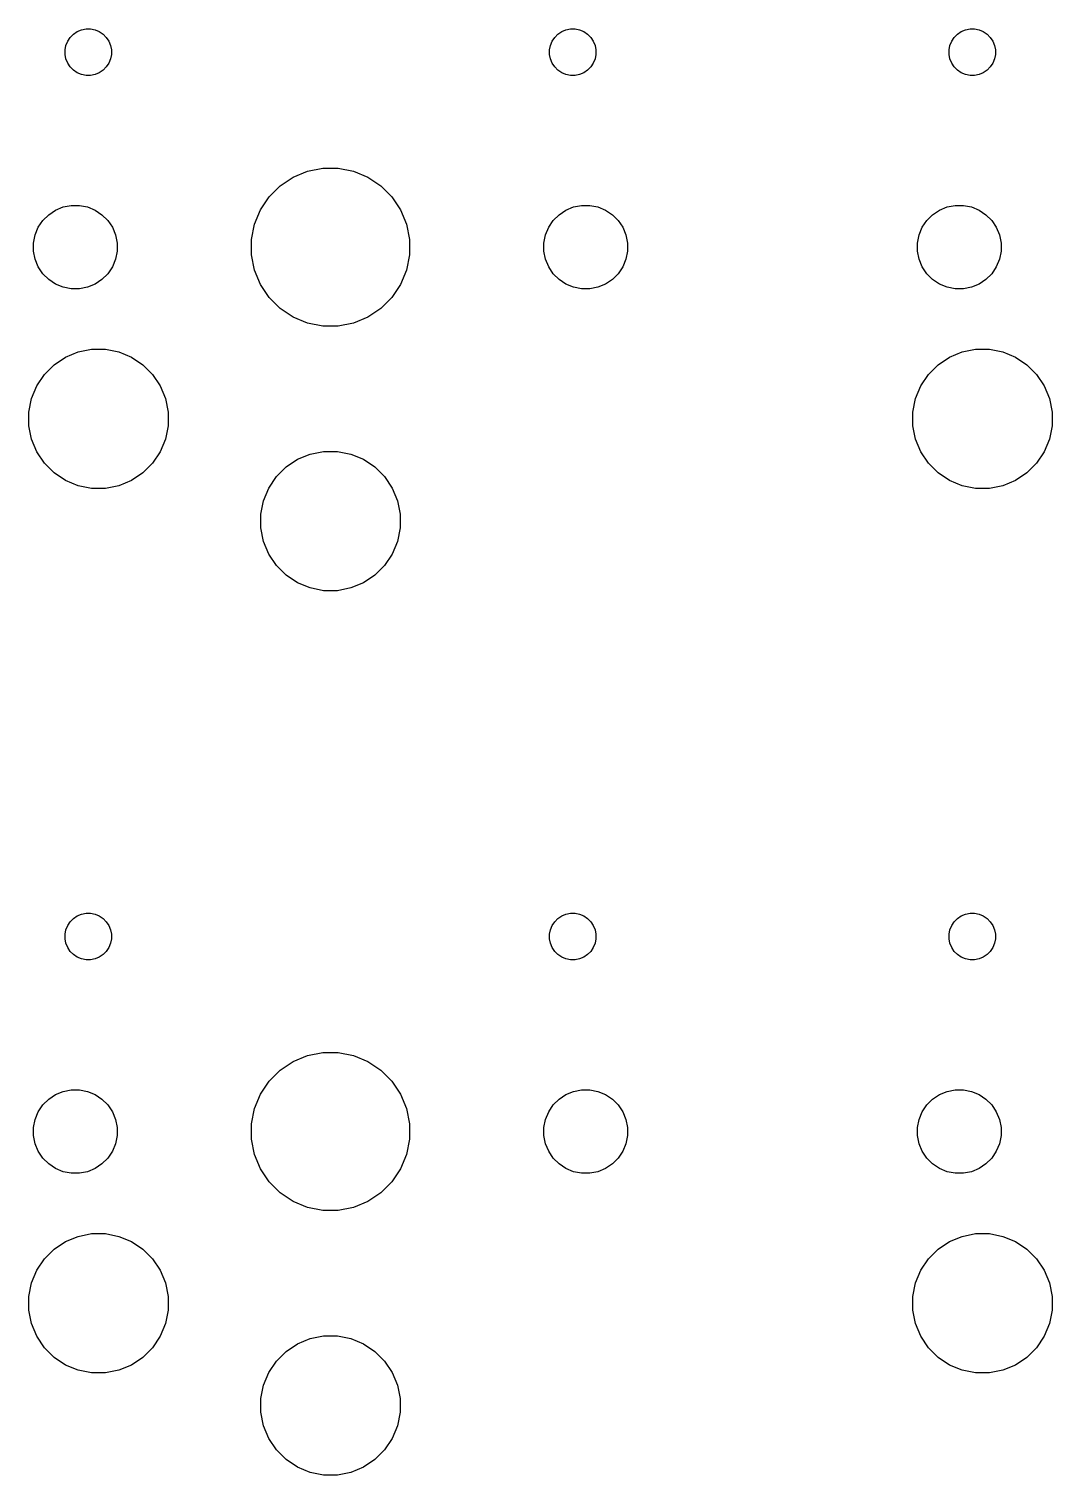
# Model space of a CAD drawing. Extents: x 33 to 239, y -107 to -23.
# Drawn here: x 187.95 to 210, y -106.85 to -75.7 of the extents above; entities that cross this region are included whole.
import ezdxf

# ---------------------------------------------------------------- set-up
doc = ezdxf.new("R2010")
doc.units = 0
doc.layers.add('BLACK', color=7, linetype='CONTINUOUS')

msp = doc.modelspace()

# ---------------------------------------------------------------- linework, layer by layer
at = {"layer": 'BLACK', "linetype": 'CONTINUOUS'}
for p, q in [((188.749, -76.0542), (188.787, -75.9632)), ((188.787, -75.9632), (188.842, -75.8813)), ((188.842, -75.8813), (188.911, -75.8116)), ((188.911, -75.8116), (188.993, -75.7569)), ((188.993, -75.7569), (189.084, -75.7192)), ((189.084, -75.7192), (189.181, -75.7)), ((189.181, -75.7), (189.279, -75.7)), ((189.279, -75.7), (189.376, -75.7192)), ((189.376, -75.7192), (189.467, -75.7569)), ((189.467, -75.7569), (189.549, -75.8116)), ((189.549, -75.8116), (189.618, -75.8813)), ((189.618, -75.8813), (189.673, -75.9632)), ((189.673, -75.9632), (189.711, -76.0542)), ((199.189, -76.0542), (199.227, -75.9632)), ((199.227, -75.9632), (199.282, -75.8813)), ((199.282, -75.8813), (199.351, -75.8116)), ((199.351, -75.8116), (199.433, -75.7569)), ((199.433, -75.7569), (199.524, -75.7192)), ((199.524, -75.7192), (199.621, -75.7)), ((199.621, -75.7), (199.719, -75.7)), ((199.719, -75.7), (199.816, -75.7192)), ((199.816, -75.7192), (199.907, -75.7569)), ((199.907, -75.7569), (199.989, -75.8116)), ((199.989, -75.8116), (200.058, -75.8813)), ((200.058, -75.8813), (200.113, -75.9632)), ((200.113, -75.9632), (200.151, -76.0542)), ((207.799, -76.0542), (207.837, -75.9632)), ((207.837, -75.9632), (207.892, -75.8813)), ((207.892, -75.8813), (207.961, -75.8116)), ((207.961, -75.8116), (208.043, -75.7569)), ((208.043, -75.7569), (208.134, -75.7192)), ((208.134, -75.7192), (208.231, -75.7)), ((208.231, -75.7), (208.329, -75.7)), ((208.329, -75.7), (208.426, -75.7192)), ((208.426, -75.7192), (208.517, -75.7569)), ((208.517, -75.7569), (208.599, -75.8116)), ((208.599, -75.8116), (208.668, -75.8813)), ((208.668, -75.8813), (208.723, -75.9632)), ((208.723, -75.9632), (208.761, -76.0542)), ((188.73, -76.1508), (188.749, -76.0542)), ((188.73, -76.2492), (188.73, -76.1508)), ((188.749, -76.3458), (188.73, -76.2492)), ((189.711, -76.0542), (189.73, -76.1508)), ((189.73, -76.2492), (189.711, -76.3458)), ((189.73, -76.1508), (189.73, -76.2492)), ((199.17, -76.1508), (199.189, -76.0542)), ((199.17, -76.2492), (199.17, -76.1508)), ((199.189, -76.3458), (199.17, -76.2492)), ((200.151, -76.0542), (200.17, -76.1508)), ((200.17, -76.2492), (200.151, -76.3458)), ((200.17, -76.1508), (200.17, -76.2492)), ((207.78, -76.1508), (207.799, -76.0542)), ((207.78, -76.2492), (207.78, -76.1508)), ((207.799, -76.3458), (207.78, -76.2492)), ((208.761, -76.0542), (208.78, -76.1508)), ((208.78, -76.2492), (208.761, -76.3458)), ((208.78, -76.1508), (208.78, -76.2492)), ((188.787, -76.4368), (188.749, -76.3458)), ((188.842, -76.5187), (188.787, -76.4368)), ((188.911, -76.5884), (188.842, -76.5187)), ((188.993, -76.6431), (188.911, -76.5884)), ((189.549, -76.5884), (189.467, -76.6431)), ((189.618, -76.5187), (189.549, -76.5884)), ((189.673, -76.4368), (189.618, -76.5187)), ((189.711, -76.3458), (189.673, -76.4368)), ((199.227, -76.4368), (199.189, -76.3458)), ((199.282, -76.5187), (199.227, -76.4368)), ((199.351, -76.5884), (199.282, -76.5187)), ((199.433, -76.6431), (199.351, -76.5884)), ((199.989, -76.5884), (199.907, -76.6431)), ((200.058, -76.5187), (199.989, -76.5884)), ((200.113, -76.4368), (200.058, -76.5187)), ((200.151, -76.3458), (200.113, -76.4368)), ((207.837, -76.4368), (207.799, -76.3458)), ((207.892, -76.5187), (207.837, -76.4368)), ((207.961, -76.5884), (207.892, -76.5187)), ((208.043, -76.6431), (207.961, -76.5884)), ((208.599, -76.5884), (208.517, -76.6431)), ((208.668, -76.5187), (208.599, -76.5884)), ((208.723, -76.4368), (208.668, -76.5187)), ((208.761, -76.3458), (208.723, -76.4368)), ((189.084, -76.6808), (188.993, -76.6431)), ((189.181, -76.7), (189.084, -76.6808)), ((189.279, -76.7), (189.181, -76.7)), ((189.376, -76.6808), (189.279, -76.7)), ((189.467, -76.6431), (189.376, -76.6808)), ((199.524, -76.6808), (199.433, -76.6431)), ((199.621, -76.7), (199.524, -76.6808)), ((199.719, -76.7), (199.621, -76.7)), ((199.816, -76.6808), (199.719, -76.7)), ((199.907, -76.6431), (199.816, -76.6808)), ((208.134, -76.6808), (208.043, -76.6431)), ((208.231, -76.7), (208.134, -76.6808)), ((208.329, -76.7), (208.231, -76.7)), ((208.426, -76.6808), (208.329, -76.7)), ((208.517, -76.6431), (208.426, -76.6808)), ((193.645, -78.8935), (193.954, -78.7653)), ((193.954, -78.7653), (194.283, -78.7)), ((194.283, -78.7), (194.617, -78.7)), ((194.617, -78.7), (194.946, -78.7653)), ((194.946, -78.7653), (195.255, -78.8935)), ((193.13, -79.3163), (193.366, -79.0795)), ((193.366, -79.0795), (193.645, -78.8935)), ((195.255, -78.8935), (195.534, -79.0795)), ((195.534, -79.0795), (195.77, -79.3163)), ((192.943, -79.5947), (193.13, -79.3163)), ((195.77, -79.3163), (195.957, -79.5947)), ((188.251, -79.8263), (188.376, -79.7009)), ((188.376, -79.7009), (188.524, -79.6024)), ((188.524, -79.6024), (188.687, -79.5346)), ((188.687, -79.5346), (188.861, -79.5)), ((188.861, -79.5), (189.039, -79.5)), ((189.039, -79.5), (189.213, -79.5346)), ((189.213, -79.5346), (189.376, -79.6024)), ((189.376, -79.6024), (189.524, -79.7009)), ((189.524, -79.7009), (189.649, -79.8263)), ((192.815, -79.9041), (192.943, -79.5947)), ((195.957, -79.5947), (196.085, -79.9041)), ((199.251, -79.8263), (199.376, -79.7009)), ((199.376, -79.7009), (199.524, -79.6024)), ((199.524, -79.6024), (199.687, -79.5346)), ((199.687, -79.5346), (199.861, -79.5)), ((199.861, -79.5), (200.039, -79.5)), ((200.039, -79.5), (200.213, -79.5346)), ((200.213, -79.5346), (200.376, -79.6024)), ((200.376, -79.6024), (200.524, -79.7009)), ((200.524, -79.7009), (200.649, -79.8263)), ((207.301, -79.8263), (207.426, -79.7009)), ((207.426, -79.7009), (207.574, -79.6024)), ((207.574, -79.6024), (207.737, -79.5346)), ((207.737, -79.5346), (207.911, -79.5)), ((207.911, -79.5), (208.089, -79.5)), ((208.089, -79.5), (208.263, -79.5346)), ((208.263, -79.5346), (208.426, -79.6024)), ((208.426, -79.6024), (208.574, -79.7009)), ((208.574, -79.7009), (208.699, -79.8263)), ((188.085, -80.1375), (188.152, -79.9737)), ((188.152, -79.9737), (188.251, -79.8263)), ((189.649, -79.8263), (189.748, -79.9737)), ((189.748, -79.9737), (189.815, -80.1375)), ((192.75, -80.2326), (192.815, -79.9041)), ((196.085, -79.9041), (196.15, -80.2326)), ((199.085, -80.1375), (199.152, -79.9737)), ((199.152, -79.9737), (199.251, -79.8263)), ((200.649, -79.8263), (200.748, -79.9737)), ((200.748, -79.9737), (200.815, -80.1375)), ((207.135, -80.1375), (207.202, -79.9737)), ((207.202, -79.9737), (207.301, -79.8263)), ((208.699, -79.8263), (208.798, -79.9737)), ((208.798, -79.9737), (208.865, -80.1375)), ((188.05, -80.3114), (188.085, -80.1375)), ((188.05, -80.4886), (188.05, -80.3114)), ((189.815, -80.1375), (189.85, -80.3114)), ((189.85, -80.3114), (189.85, -80.4886)), ((192.75, -80.5674), (192.75, -80.2326)), ((196.15, -80.2326), (196.15, -80.5674)), ((199.05, -80.3114), (199.085, -80.1375)), ((199.05, -80.4886), (199.05, -80.3114)), ((200.815, -80.1375), (200.85, -80.3114)), ((200.85, -80.3114), (200.85, -80.4886)), ((207.1, -80.3114), (207.135, -80.1375)), ((207.1, -80.4886), (207.1, -80.3114)), ((208.865, -80.1375), (208.9, -80.3114)), ((208.9, -80.3114), (208.9, -80.4886)), ((188.085, -80.6625), (188.05, -80.4886)), ((188.152, -80.8263), (188.085, -80.6625)), ((189.815, -80.6625), (189.748, -80.8263)), ((189.85, -80.4886), (189.815, -80.6625)), ((192.815, -80.8959), (192.75, -80.5674)), ((196.15, -80.5674), (196.085, -80.8959)), ((199.085, -80.6625), (199.05, -80.4886)), ((199.152, -80.8263), (199.085, -80.6625)), ((200.815, -80.6625), (200.748, -80.8263)), ((200.85, -80.4886), (200.815, -80.6625)), ((207.135, -80.6625), (207.1, -80.4886)), ((207.202, -80.8263), (207.135, -80.6625)), ((208.865, -80.6625), (208.798, -80.8263)), ((208.9, -80.4886), (208.865, -80.6625)), ((188.251, -80.9737), (188.152, -80.8263)), ((188.376, -81.0991), (188.251, -80.9737)), ((189.649, -80.9737), (189.524, -81.0991)), ((189.748, -80.8263), (189.649, -80.9737)), ((192.943, -81.2053), (192.815, -80.8959)), ((196.085, -80.8959), (195.957, -81.2053)), ((199.251, -80.9737), (199.152, -80.8263)), ((199.376, -81.0991), (199.251, -80.9737)), ((200.649, -80.9737), (200.524, -81.0991)), ((200.748, -80.8263), (200.649, -80.9737)), ((207.301, -80.9737), (207.202, -80.8263)), ((207.426, -81.0991), (207.301, -80.9737)), ((208.699, -80.9737), (208.574, -81.0991)), ((208.798, -80.8263), (208.699, -80.9737)), ((188.524, -81.1976), (188.376, -81.0991)), ((188.687, -81.2654), (188.524, -81.1976)), ((188.861, -81.3), (188.687, -81.2654)), ((189.039, -81.3), (188.861, -81.3)), ((189.213, -81.2654), (189.039, -81.3)), ((189.376, -81.1976), (189.213, -81.2654)), ((189.524, -81.0991), (189.376, -81.1976)), ((193.13, -81.4837), (192.943, -81.2053)), ((195.957, -81.2053), (195.77, -81.4837)), ((199.524, -81.1976), (199.376, -81.0991)), ((199.687, -81.2654), (199.524, -81.1976)), ((199.861, -81.3), (199.687, -81.2654)), ((200.039, -81.3), (199.861, -81.3)), ((200.213, -81.2654), (200.039, -81.3)), ((200.376, -81.1976), (200.213, -81.2654)), ((200.524, -81.0991), (200.376, -81.1976)), ((207.574, -81.1976), (207.426, -81.0991)), ((207.737, -81.2654), (207.574, -81.1976)), ((207.911, -81.3), (207.737, -81.2654)), ((208.089, -81.3), (207.911, -81.3)), ((208.263, -81.2654), (208.089, -81.3)), ((208.426, -81.1976), (208.263, -81.2654)), ((208.574, -81.0991), (208.426, -81.1976)), ((193.366, -81.7205), (193.13, -81.4837)), ((195.77, -81.4837), (195.534, -81.7205)), ((193.645, -81.9065), (193.366, -81.7205)), ((193.954, -82.0347), (193.645, -81.9065)), ((195.255, -81.9065), (194.946, -82.0347)), ((195.534, -81.7205), (195.255, -81.9065)), ((194.283, -82.1), (193.954, -82.0347)), ((194.617, -82.1), (194.283, -82.1)), ((194.946, -82.0347), (194.617, -82.1)), ((188.494, -82.9349), (188.739, -82.7707)), ((188.739, -82.7707), (189.012, -82.6576)), ((189.012, -82.6576), (189.302, -82.6)), ((189.302, -82.6), (189.598, -82.6)), ((189.598, -82.6), (189.888, -82.6576)), ((189.888, -82.6576), (190.161, -82.7707)), ((190.161, -82.7707), (190.406, -82.9349)), ((207.544, -82.9349), (207.789, -82.7707)), ((207.789, -82.7707), (208.062, -82.6576)), ((208.062, -82.6576), (208.352, -82.6)), ((208.352, -82.6), (208.648, -82.6)), ((208.648, -82.6), (208.938, -82.6576)), ((208.938, -82.6576), (209.211, -82.7707)), ((209.211, -82.7707), (209.456, -82.9349)), ((188.121, -83.3895), (188.285, -83.1438)), ((188.285, -83.1438), (188.494, -82.9349)), ((190.406, -82.9349), (190.615, -83.1438)), ((190.615, -83.1438), (190.779, -83.3895)), ((207.171, -83.3895), (207.335, -83.1438)), ((207.335, -83.1438), (207.544, -82.9349)), ((209.456, -82.9349), (209.665, -83.1438)), ((209.665, -83.1438), (209.829, -83.3895)), ((188.008, -83.6625), (188.121, -83.3895)), ((190.779, -83.3895), (190.892, -83.6625)), ((207.058, -83.6625), (207.171, -83.3895)), ((209.829, -83.3895), (209.942, -83.6625)), ((187.95, -83.9523), (188.008, -83.6625)), ((190.892, -83.6625), (190.95, -83.9523)), ((207, -83.9523), (207.058, -83.6625)), ((209.942, -83.6625), (210, -83.9523)), ((187.95, -84.2477), (187.95, -83.9523)), ((190.95, -83.9523), (190.95, -84.2477)), ((207, -84.2477), (207, -83.9523)), ((210, -83.9523), (210, -84.2477)), ((188.008, -84.5375), (187.95, -84.2477)), ((190.95, -84.2477), (190.892, -84.5375)), ((207.058, -84.5375), (207, -84.2477)), ((210, -84.2477), (209.942, -84.5375)), ((188.121, -84.8105), (188.008, -84.5375)), ((190.892, -84.5375), (190.779, -84.8105)), ((207.171, -84.8105), (207.058, -84.5375)), ((209.942, -84.5375), (209.829, -84.8105)), ((188.285, -85.0562), (188.121, -84.8105)), ((190.779, -84.8105), (190.615, -85.0562)), ((193.494, -85.1349), (193.739, -84.9707)), ((193.739, -84.9707), (194.012, -84.8576)), ((194.012, -84.8576), (194.302, -84.8)), ((194.302, -84.8), (194.598, -84.8)), ((194.598, -84.8), (194.888, -84.8576)), ((194.888, -84.8576), (195.161, -84.9707)), ((195.161, -84.9707), (195.406, -85.1349)), ((207.335, -85.0562), (207.171, -84.8105)), ((209.829, -84.8105), (209.665, -85.0562)), ((188.494, -85.2651), (188.285, -85.0562)), ((188.739, -85.4293), (188.494, -85.2651)), ((190.406, -85.2651), (190.161, -85.4293)), ((190.615, -85.0562), (190.406, -85.2651)), ((193.121, -85.5895), (193.285, -85.3438)), ((193.285, -85.3438), (193.494, -85.1349)), ((195.406, -85.1349), (195.615, -85.3438)), ((195.615, -85.3438), (195.779, -85.5895)), ((207.544, -85.2651), (207.335, -85.0562)), ((207.789, -85.4293), (207.544, -85.2651)), ((209.456, -85.2651), (209.211, -85.4293)), ((209.665, -85.0562), (209.456, -85.2651)), ((189.012, -85.5424), (188.739, -85.4293)), ((189.302, -85.6), (189.012, -85.5424)), ((189.598, -85.6), (189.302, -85.6)), ((189.888, -85.5424), (189.598, -85.6)), ((190.161, -85.4293), (189.888, -85.5424)), ((193.008, -85.8625), (193.121, -85.5895)), ((195.779, -85.5895), (195.892, -85.8625)), ((208.062, -85.5424), (207.789, -85.4293)), ((208.352, -85.6), (208.062, -85.5424)), ((208.648, -85.6), (208.352, -85.6)), ((208.938, -85.5424), (208.648, -85.6)), ((209.211, -85.4293), (208.938, -85.5424)), ((192.95, -86.1523), (193.008, -85.8625)), ((195.892, -85.8625), (195.95, -86.1523)), ((192.95, -86.4477), (192.95, -86.1523)), ((195.95, -86.1523), (195.95, -86.4477)), ((193.008, -86.7375), (192.95, -86.4477)), ((195.95, -86.4477), (195.892, -86.7375)), ((193.121, -87.0105), (193.008, -86.7375)), ((195.892, -86.7375), (195.779, -87.0105)), ((193.285, -87.2562), (193.121, -87.0105)), ((195.779, -87.0105), (195.615, -87.2562)), ((193.494, -87.4651), (193.285, -87.2562)), ((193.739, -87.6293), (193.494, -87.4651)), ((195.406, -87.4651), (195.161, -87.6293)), ((195.615, -87.2562), (195.406, -87.4651)), ((194.012, -87.7424), (193.739, -87.6293)), ((194.302, -87.8), (194.012, -87.7424)), ((194.598, -87.8), (194.302, -87.8)), ((194.888, -87.7424), (194.598, -87.8)), ((195.161, -87.6293), (194.888, -87.7424)), ((188.787, -95.0132), (188.842, -94.9313)), ((188.842, -94.9313), (188.911, -94.8616)), ((188.911, -94.8616), (188.993, -94.8069)), ((188.993, -94.8069), (189.084, -94.7692)), ((189.084, -94.7692), (189.181, -94.75)), ((189.181, -94.75), (189.279, -94.75)), ((189.279, -94.75), (189.376, -94.7692)), ((189.376, -94.7692), (189.467, -94.8069)), ((189.467, -94.8069), (189.549, -94.8616)), ((189.549, -94.8616), (189.618, -94.9313)), ((189.618, -94.9313), (189.673, -95.0132)), ((199.227, -95.0132), (199.282, -94.9313)), ((199.282, -94.9313), (199.351, -94.8616)), ((199.351, -94.8616), (199.433, -94.8069)), ((199.433, -94.8069), (199.524, -94.7692)), ((199.524, -94.7692), (199.621, -94.75)), ((199.621, -94.75), (199.719, -94.75)), ((199.719, -94.75), (199.816, -94.7692)), ((199.816, -94.7692), (199.907, -94.8069)), ((199.907, -94.8069), (199.989, -94.8616)), ((199.989, -94.8616), (200.058, -94.9313)), ((200.058, -94.9313), (200.113, -95.0132)), ((207.837, -95.0132), (207.892, -94.9313)), ((207.892, -94.9313), (207.961, -94.8616)), ((207.961, -94.8616), (208.043, -94.8069)), ((208.043, -94.8069), (208.134, -94.7692)), ((208.134, -94.7692), (208.231, -94.75)), ((208.231, -94.75), (208.329, -94.75)), ((208.329, -94.75), (208.426, -94.7692)), ((208.426, -94.7692), (208.517, -94.8069)), ((208.517, -94.8069), (208.599, -94.8616)), ((208.599, -94.8616), (208.668, -94.9313)), ((208.668, -94.9313), (208.723, -95.0132)), ((188.73, -95.2008), (188.749, -95.1042)), ((188.73, -95.2992), (188.73, -95.2008)), ((188.749, -95.3958), (188.73, -95.2992)), ((188.749, -95.1042), (188.787, -95.0132)), ((189.673, -95.0132), (189.711, -95.1042)), ((189.711, -95.1042), (189.73, -95.2008)), ((189.73, -95.2992), (189.711, -95.3958)), ((189.73, -95.2008), (189.73, -95.2992)), ((199.17, -95.2008), (199.189, -95.1042)), ((199.17, -95.2992), (199.17, -95.2008)), ((199.189, -95.3958), (199.17, -95.2992)), ((199.189, -95.1042), (199.227, -95.0132)), ((200.113, -95.0132), (200.151, -95.1042)), ((200.151, -95.1042), (200.17, -95.2008)), ((200.17, -95.2992), (200.151, -95.3958)), ((200.17, -95.2008), (200.17, -95.2992)), ((207.78, -95.2008), (207.799, -95.1042)), ((207.78, -95.2992), (207.78, -95.2008)), ((207.799, -95.3958), (207.78, -95.2992)), ((207.799, -95.1042), (207.837, -95.0132)), ((208.723, -95.0132), (208.761, -95.1042)), ((208.761, -95.1042), (208.78, -95.2008)), ((208.78, -95.2992), (208.761, -95.3958)), ((208.78, -95.2008), (208.78, -95.2992)), ((188.787, -95.4868), (188.749, -95.3958)), ((188.842, -95.5687), (188.787, -95.4868)), ((188.911, -95.6384), (188.842, -95.5687)), ((189.618, -95.5687), (189.549, -95.6384)), ((189.673, -95.4868), (189.618, -95.5687)), ((189.711, -95.3958), (189.673, -95.4868)), ((199.227, -95.4868), (199.189, -95.3958)), ((199.282, -95.5687), (199.227, -95.4868)), ((199.351, -95.6384), (199.282, -95.5687)), ((200.058, -95.5687), (199.989, -95.6384)), ((200.113, -95.4868), (200.058, -95.5687)), ((200.151, -95.3958), (200.113, -95.4868)), ((207.837, -95.4868), (207.799, -95.3958)), ((207.892, -95.5687), (207.837, -95.4868)), ((207.961, -95.6384), (207.892, -95.5687)), ((208.668, -95.5687), (208.599, -95.6384)), ((208.723, -95.4868), (208.668, -95.5687)), ((208.761, -95.3958), (208.723, -95.4868)), ((188.993, -95.6931), (188.911, -95.6384)), ((189.084, -95.7308), (188.993, -95.6931)), ((189.181, -95.75), (189.084, -95.7308)), ((189.279, -95.75), (189.181, -95.75)), ((189.376, -95.7308), (189.279, -95.75)), ((189.467, -95.6931), (189.376, -95.7308)), ((189.549, -95.6384), (189.467, -95.6931)), ((199.433, -95.6931), (199.351, -95.6384)), ((199.524, -95.7308), (199.433, -95.6931)), ((199.621, -95.75), (199.524, -95.7308)), ((199.719, -95.75), (199.621, -95.75)), ((199.816, -95.7308), (199.719, -95.75)), ((199.907, -95.6931), (199.816, -95.7308)), ((199.989, -95.6384), (199.907, -95.6931)), ((208.043, -95.6931), (207.961, -95.6384)), ((208.134, -95.7308), (208.043, -95.6931)), ((208.231, -95.75), (208.134, -95.7308)), ((208.329, -95.75), (208.231, -95.75)), ((208.426, -95.7308), (208.329, -95.75)), ((208.517, -95.6931), (208.426, -95.7308)), ((208.599, -95.6384), (208.517, -95.6931)), ((193.954, -97.8153), (194.283, -97.75)), ((194.283, -97.75), (194.617, -97.75)), ((194.617, -97.75), (194.946, -97.8153)), ((193.366, -98.1295), (193.645, -97.9435)), ((193.645, -97.9435), (193.954, -97.8153)), ((194.946, -97.8153), (195.255, -97.9435)), ((195.255, -97.9435), (195.534, -98.1295)), ((192.943, -98.6447), (193.13, -98.3663)), ((193.13, -98.3663), (193.366, -98.1295)), ((195.534, -98.1295), (195.77, -98.3663)), ((195.77, -98.3663), (195.957, -98.6447)), ((188.376, -98.7509), (188.524, -98.6524)), ((188.524, -98.6524), (188.687, -98.5846)), ((188.687, -98.5846), (188.861, -98.55)), ((188.861, -98.55), (189.039, -98.55)), ((189.039, -98.55), (189.213, -98.5846)), ((189.213, -98.5846), (189.376, -98.6524)), ((189.376, -98.6524), (189.524, -98.7509)), ((192.815, -98.9541), (192.943, -98.6447)), ((195.957, -98.6447), (196.085, -98.9541)), ((199.376, -98.7509), (199.524, -98.6524)), ((199.524, -98.6524), (199.687, -98.5846)), ((199.687, -98.5846), (199.861, -98.55)), ((199.861, -98.55), (200.039, -98.55)), ((200.039, -98.55), (200.213, -98.5846)), ((200.213, -98.5846), (200.376, -98.6524)), ((200.376, -98.6524), (200.524, -98.7509)), ((207.426, -98.7509), (207.574, -98.6524)), ((207.574, -98.6524), (207.737, -98.5846)), ((207.737, -98.5846), (207.911, -98.55)), ((207.911, -98.55), (208.089, -98.55)), ((208.089, -98.55), (208.263, -98.5846)), ((208.263, -98.5846), (208.426, -98.6524)), ((208.426, -98.6524), (208.574, -98.7509)), ((188.085, -99.1875), (188.152, -99.0237)), ((188.152, -99.0237), (188.251, -98.8763)), ((188.251, -98.8763), (188.376, -98.7509)), ((189.524, -98.7509), (189.649, -98.8763)), ((189.649, -98.8763), (189.748, -99.0237)), ((189.748, -99.0237), (189.815, -99.1875)), ((192.75, -99.2826), (192.815, -98.9541)), ((196.085, -98.9541), (196.15, -99.2826)), ((199.085, -99.1875), (199.152, -99.0237)), ((199.152, -99.0237), (199.251, -98.8763)), ((199.251, -98.8763), (199.376, -98.7509)), ((200.524, -98.7509), (200.649, -98.8763)), ((200.649, -98.8763), (200.748, -99.0237)), ((200.748, -99.0237), (200.815, -99.1875)), ((207.135, -99.1875), (207.202, -99.0237)), ((207.202, -99.0237), (207.301, -98.8763)), ((207.301, -98.8763), (207.426, -98.7509)), ((208.574, -98.7509), (208.699, -98.8763)), ((208.699, -98.8763), (208.798, -99.0237)), ((208.798, -99.0237), (208.865, -99.1875)), ((188.05, -99.3614), (188.085, -99.1875)), ((188.05, -99.5386), (188.05, -99.3614)), ((189.815, -99.1875), (189.85, -99.3614)), ((189.85, -99.3614), (189.85, -99.5386)), ((192.75, -99.6174), (192.75, -99.2826)), ((196.15, -99.2826), (196.15, -99.6174)), ((199.05, -99.3614), (199.085, -99.1875)), ((199.05, -99.5386), (199.05, -99.3614)), ((200.815, -99.1875), (200.85, -99.3614)), ((200.85, -99.3614), (200.85, -99.5386)), ((207.1, -99.3614), (207.135, -99.1875)), ((207.1, -99.5386), (207.1, -99.3614)), ((208.865, -99.1875), (208.9, -99.3614)), ((208.9, -99.3614), (208.9, -99.5386)), ((188.085, -99.7125), (188.05, -99.5386)), ((189.85, -99.5386), (189.815, -99.7125)), ((192.815, -99.9459), (192.75, -99.6174)), ((196.15, -99.6174), (196.085, -99.9459)), ((199.085, -99.7125), (199.05, -99.5386)), ((200.85, -99.5386), (200.815, -99.7125)), ((207.135, -99.7125), (207.1, -99.5386)), ((208.9, -99.5386), (208.865, -99.7125)), ((188.152, -99.8763), (188.085, -99.7125)), ((188.251, -100.024), (188.152, -99.8763)), ((189.748, -99.8763), (189.649, -100.024)), ((189.815, -99.7125), (189.748, -99.8763)), ((192.943, -100.255), (192.815, -99.9459)), ((196.085, -99.9459), (195.957, -100.255)), ((199.152, -99.8763), (199.085, -99.7125)), ((199.251, -100.024), (199.152, -99.8763)), ((200.748, -99.8763), (200.649, -100.024)), ((200.815, -99.7125), (200.748, -99.8763)), ((207.202, -99.8763), (207.135, -99.7125)), ((207.301, -100.024), (207.202, -99.8763)), ((208.798, -99.8763), (208.699, -100.024)), ((208.865, -99.7125), (208.798, -99.8763)), ((188.376, -100.149), (188.251, -100.024)), ((188.524, -100.248), (188.376, -100.149)), ((188.687, -100.315), (188.524, -100.248)), ((189.376, -100.248), (189.213, -100.315)), ((189.524, -100.149), (189.376, -100.248)), ((189.649, -100.024), (189.524, -100.149)), ((193.13, -100.534), (192.943, -100.255)), ((195.957, -100.255), (195.77, -100.534)), ((199.376, -100.149), (199.251, -100.024)), ((199.524, -100.248), (199.376, -100.149)), ((199.687, -100.315), (199.524, -100.248)), ((200.376, -100.248), (200.213, -100.315)), ((200.524, -100.149), (200.376, -100.248)), ((200.649, -100.024), (200.524, -100.149)), ((207.426, -100.149), (207.301, -100.024)), ((207.574, -100.248), (207.426, -100.149)), ((207.737, -100.315), (207.574, -100.248)), ((208.426, -100.248), (208.263, -100.315)), ((208.574, -100.149), (208.426, -100.248)), ((208.699, -100.024), (208.574, -100.149)), ((188.861, -100.35), (188.687, -100.315)), ((189.039, -100.35), (188.861, -100.35)), ((189.213, -100.315), (189.039, -100.35)), ((193.366, -100.77), (193.13, -100.534)), ((195.77, -100.534), (195.534, -100.77)), ((199.861, -100.35), (199.687, -100.315)), ((200.039, -100.35), (199.861, -100.35)), ((200.213, -100.315), (200.039, -100.35)), ((207.911, -100.35), (207.737, -100.315)), ((208.089, -100.35), (207.911, -100.35)), ((208.263, -100.315), (208.089, -100.35)), ((193.645, -100.957), (193.366, -100.77)), ((195.534, -100.77), (195.255, -100.957)), ((193.954, -101.085), (193.645, -100.957)), ((194.283, -101.15), (193.954, -101.085)), ((194.617, -101.15), (194.283, -101.15)), ((194.946, -101.085), (194.617, -101.15)), ((195.255, -100.957), (194.946, -101.085)), ((188.494, -101.985), (188.739, -101.821)), ((188.739, -101.821), (189.012, -101.708)), ((189.012, -101.708), (189.302, -101.65)), ((189.302, -101.65), (189.598, -101.65)), ((189.598, -101.65), (189.888, -101.708)), ((189.888, -101.708), (190.161, -101.821)), ((190.161, -101.821), (190.406, -101.985)), ((207.544, -101.985), (207.789, -101.821)), ((207.789, -101.821), (208.062, -101.708)), ((208.062, -101.708), (208.352, -101.65)), ((208.352, -101.65), (208.648, -101.65)), ((208.648, -101.65), (208.938, -101.708)), ((208.938, -101.708), (209.211, -101.821)), ((209.211, -101.821), (209.456, -101.985)), ((188.285, -102.194), (188.494, -101.985)), ((190.406, -101.985), (190.615, -102.194)), ((207.335, -102.194), (207.544, -101.985)), ((209.456, -101.985), (209.665, -102.194)), ((188.008, -102.712), (188.121, -102.439)), ((188.121, -102.439), (188.285, -102.194)), ((190.615, -102.194), (190.779, -102.439)), ((190.779, -102.439), (190.892, -102.712)), ((207.058, -102.712), (207.171, -102.439)), ((207.171, -102.439), (207.335, -102.194)), ((209.665, -102.194), (209.829, -102.439)), ((209.829, -102.439), (209.942, -102.712)), ((187.95, -103.002), (188.008, -102.712)), ((190.892, -102.712), (190.95, -103.002)), ((207, -103.002), (207.058, -102.712)), ((209.942, -102.712), (210, -103.002)), ((187.95, -103.298), (187.95, -103.002)), ((190.95, -103.002), (190.95, -103.298)), ((207, -103.298), (207, -103.002)), ((210, -103.002), (210, -103.298)), ((188.008, -103.588), (187.95, -103.298)), ((190.95, -103.298), (190.892, -103.588)), ((207.058, -103.588), (207, -103.298)), ((210, -103.298), (209.942, -103.588)), ((188.121, -103.861), (188.008, -103.588)), ((190.892, -103.588), (190.779, -103.861)), ((207.171, -103.861), (207.058, -103.588)), ((209.942, -103.588), (209.829, -103.861)), ((188.285, -104.106), (188.121, -103.861)), ((190.779, -103.861), (190.615, -104.106)), ((193.494, -104.185), (193.739, -104.021)), ((193.739, -104.021), (194.012, -103.908)), ((194.012, -103.908), (194.302, -103.85)), ((194.302, -103.85), (194.598, -103.85)), ((194.598, -103.85), (194.888, -103.908)), ((194.888, -103.908), (195.161, -104.021)), ((195.161, -104.021), (195.406, -104.185)), ((207.335, -104.106), (207.171, -103.861)), ((209.829, -103.861), (209.665, -104.106)), ((188.494, -104.315), (188.285, -104.106)), ((188.739, -104.479), (188.494, -104.315)), ((190.406, -104.315), (190.161, -104.479)), ((190.615, -104.106), (190.406, -104.315)), ((193.285, -104.394), (193.494, -104.185)), ((195.406, -104.185), (195.615, -104.394)), ((207.544, -104.315), (207.335, -104.106)), ((207.789, -104.479), (207.544, -104.315)), ((209.456, -104.315), (209.211, -104.479)), ((209.665, -104.106), (209.456, -104.315)), ((189.012, -104.592), (188.739, -104.479)), ((189.302, -104.65), (189.012, -104.592)), ((189.598, -104.65), (189.302, -104.65)), ((189.888, -104.592), (189.598, -104.65)), ((190.161, -104.479), (189.888, -104.592)), ((193.008, -104.912), (193.121, -104.639)), ((193.121, -104.639), (193.285, -104.394)), ((195.615, -104.394), (195.779, -104.639)), ((195.779, -104.639), (195.892, -104.912)), ((208.062, -104.592), (207.789, -104.479)), ((208.352, -104.65), (208.062, -104.592)), ((208.648, -104.65), (208.352, -104.65)), ((208.938, -104.592), (208.648, -104.65)), ((209.211, -104.479), (208.938, -104.592)), ((192.95, -105.202), (193.008, -104.912)), ((195.892, -104.912), (195.95, -105.202)), ((192.95, -105.498), (192.95, -105.202)), ((195.95, -105.202), (195.95, -105.498)), ((193.008, -105.788), (192.95, -105.498)), ((195.95, -105.498), (195.892, -105.788)), ((193.121, -106.061), (193.008, -105.788)), ((195.892, -105.788), (195.779, -106.061)), ((193.285, -106.306), (193.121, -106.061)), ((195.779, -106.061), (195.615, -106.306)), ((193.494, -106.515), (193.285, -106.306)), ((193.739, -106.679), (193.494, -106.515)), ((195.406, -106.515), (195.161, -106.679)), ((195.615, -106.306), (195.406, -106.515)), ((194.012, -106.792), (193.739, -106.679)), ((194.302, -106.85), (194.012, -106.792)), ((194.888, -106.792), (194.598, -106.85)), ((195.161, -106.679), (194.888, -106.792)), ((194.598, -106.85), (194.302, -106.85))]:
    msp.add_line(p, q, dxfattribs=at)

doc.saveas('drawing.dxf')
